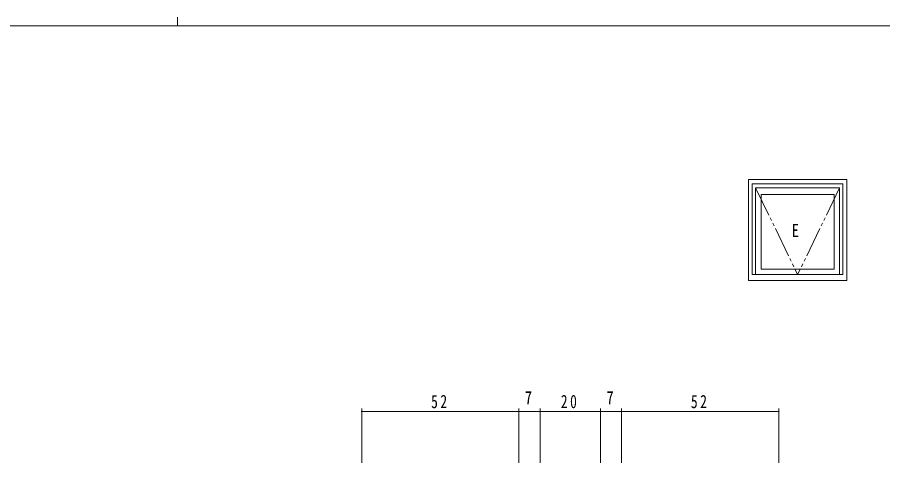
# Model space of a CAD drawing. Units: millimetres on the paper. Extents: x -397 to 397, y -282 to 282.
# Drawn here: x -61.9 to 224.5, y 134.6 to 282.1 of the extents above; entities that cross this region are included whole.
import ezdxf
from ezdxf.enums import TextEntityAlignment as Align

# ---------------------------------------------------------------- set-up
doc = ezdxf.new("R2010")
doc.units = ezdxf.units.MM
doc.linetypes.add('USER3', pattern=[15, 10, -1, 1, -1, 1, -1])
for name, color, linetype, lineweight in [('0-1_YKK_ZWAK', 7, 'Continuous', 18), ('0-6_YKK_D', 6, 'Continuous', 18), ('0-7_YKK_A1', 4, 'Continuous', 18)]:
    doc.layers.add(name, color=color, linetype=linetype, lineweight=lineweight)
doc.styles.add('ＭＳ ゴシック', font='')
doc.styles.get('ＭＳ ゴシック').set_extended_font_data('MS Gothic')

msp = doc.modelspace()

# ---------------------------------------------------------------- linework, layer by layer
at = {"layer": '0-1_YKK_ZWAK'}
for p, q in [((-8.894, 282.1), (-8.894, 279.3)), ((376.092, 279.3), (-393.908, 279.3))]:
    msp.add_line(p, q, dxfattribs=at)
at = {"layer": '0-6_YKK_D'}
for p, q in [((52.092, 134.581), (52.092, 152.581)), ((104.092, 134.581), (104.092, 152.581)), ((104.094, 134.581), (104.094, 152.581)), ((111.092, 134.581), (111.092, 152.581)), ((111.092, 134.581), (111.092, 152.581)), ((131.092, 134.581), (131.092, 152.581)), ((131.092, 134.581), (131.092, 152.581)), ((138.09, 134.581), (138.09, 152.581)), ((138.092, 134.581), (138.092, 152.581)), ((190.092, 134.581), (190.092, 152.581)), ((104.092, 151.581), (52.092, 151.581)), ((104.094, 151.581), (111.092, 151.581)), ((111.092, 151.581), (131.092, 151.581)), ((138.09, 151.581), (131.092, 151.581)), ((138.092, 151.581), (190.092, 151.581))]:
    msp.add_line(p, q, dxfattribs=at)
for centre, start, end in [((52.092, 151.581), 0, 180), ((52.092, 151.581), 180, 0), ((104.092, 151.581), 0, 180), ((104.092, 151.581), 180, 0), ((104.094, 151.581), 0, 180), ((104.094, 151.581), 180, 0), ((111.092, 151.581), 0, 180), ((111.092, 151.581), 0, 180), ((111.092, 151.581), 180, 0), ((111.092, 151.581), 180, 0), ((131.092, 151.581), 0, 180), ((131.092, 151.581), 0, 180), ((131.092, 151.581), 180, 0), ((131.092, 151.581), 180, 0), ((138.09, 151.581), 0, 180), ((138.09, 151.581), 180, 0), ((138.092, 151.581), 0, 180), ((138.092, 151.581), 180, 0), ((190.092, 151.581), 0, 180), ((190.092, 151.581), 180, 0)]:
    msp.add_arc(centre, 0.106, start, end, dxfattribs=at)
at = {"layer": '0-7_YKK_A1'}
for p, q in [((180.092, 228.407), (212.592, 228.407)), ((180.092, 194.907), (180.092, 228.407)), ((181.342, 226.907), (211.342, 226.907)), ((181.342, 196.907), (181.342, 226.907)), ((211.342, 196.907), (211.342, 226.907)), ((212.592, 194.907), (212.592, 228.407)), ((182.442, 225.607), (210.242, 225.607)), ((182.442, 196.907), (182.442, 225.607)), ((210.242, 196.907), (210.242, 225.607)), ((184.292, 223.357), (208.392, 223.357)), ((184.292, 198.657), (184.292, 223.357)), ((208.392, 198.657), (208.392, 223.357)), ((184.292, 198.657), (208.392, 198.657)), ((180.092, 194.907), (212.592, 194.907)), ((181.342, 196.907), (211.342, 196.907))]:
    msp.add_line(p, q, dxfattribs=at)
at = {"layer": '0-7_YKK_A1', "linetype": 'USER3'}
for p in [(182.442, 225.607), (210.242, 225.607)]:
    msp.add_line(p, (196.342, 196.907), dxfattribs=at)

# ---------------------------------------------------------------- texts
at = {"layer": '0-6_YKK_D', "color": 7, "style": 'ＭＳ ゴシック', "width": 0.8}
for p in [(106.046, 152.581), (133.043, 152.581)]:
    msp.add_text('7', height=4.399, dxfattribs=at).set_placement(p, align=Align.BOTTOM_LEFT)
at = {"layer": '0-6_YKK_D', "color": 7, "char_height": 4.399, "attachment_point": 7, "style": 'ＭＳ ゴシック'}
for s, insert in [('\\T1.37;\\W0.75;52', (75.01, 152.581)), ('\\T1.37;\\W0.75;20', (117.949, 152.581)), ('\\T1.37;\\W0.75;52', (161.01, 152.581))]:
    msp.add_mtext(s, dxfattribs=dict(at, insert=insert))
at = {"layer": '0-7_YKK_A1', "color": 7, "style": 'ＭＳ ゴシック', "width": 0.8}
msp.add_text('E', height=4.399, dxfattribs=at).set_placement((194.402, 207.963), align=Align.BOTTOM_LEFT)

doc.saveas('drawing.dxf')
